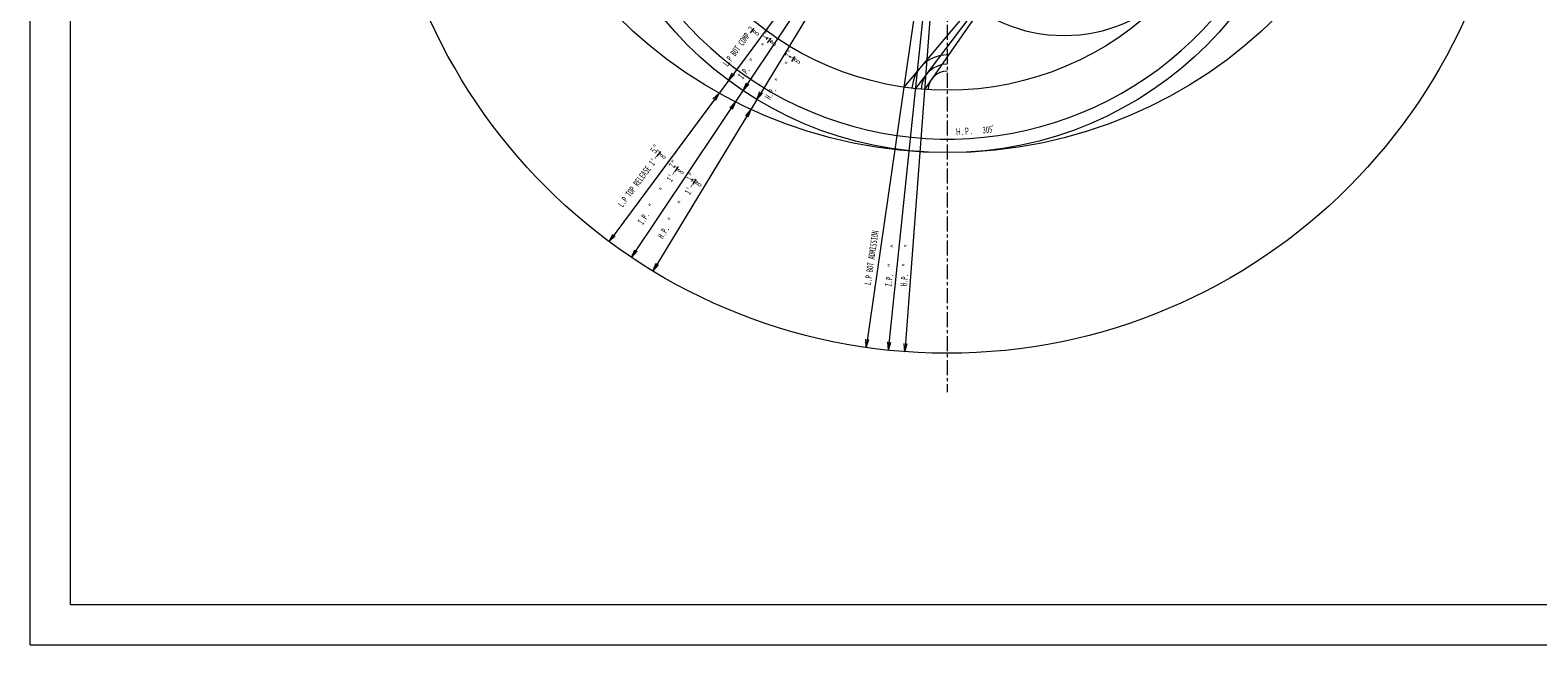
# Model space of a CAD drawing. Units: millimetres, scale not verified. Extents: x -803 to 803, y -568 to 568.
# Drawn here: x -803 to 205, y -568 to -157 of the extents above; entities that cross this region are included whole.
import ezdxf
from ezdxf.enums import TextEntityAlignment as Align

# ---------------------------------------------------------------- set-up
doc = ezdxf.new("R2010")
doc.units = ezdxf.units.MM
doc.header["$LTSCALE"] = 2
doc.linetypes.add('CHAIN1', pattern=[8, 5, -1, 1, -1])
for name, color, linetype, lineweight in [('0-0_0', 3, 'Continuous', 18), ('0-1_芯', 4, 'CHAIN1', 18), ('0-2_寸法', 2, 'Continuous', 18)]:
    doc.layers.add(name, color=color, linetype=linetype, lineweight=lineweight)
doc.styles.add('ＭＳ ゴシック', font='')
doc.styles.get('ＭＳ ゴシック').set_extended_font_data('MS Gothic')

msp = doc.modelspace()

# ---------------------------------------------------------------- linework, layer by layer
at = {"layer": '0-0_0'}
for p, q in [((-802.568, -567.675), (-802.568, 567.675)), ((-775.568, -540.675), (-775.568, 540.675)), ((-775.568, -540.675), (775.568, -540.675)), ((-802.568, -567.675), (802.582, -567.675))]:
    msp.add_line(p, q, dxfattribs=at)
for centre, radius in [((-189.682, 6.54), 379.459), ((-189.682, 73.553), 312.446), ((-189.682, 6.54), 245.433), ((-189.682, 6.54), 203.758), ((-111.667, -58.981), 101.879)]:
    msp.add_circle(centre, radius, dxfattribs=at)
for radius, end in [(23.613, 176.67824), (17.479, 177.54181), (12.794, 178.20083)]:
    msp.add_arc((-189.682, -197.218), radius, 90, end, dxfattribs=at)
at = {"layer": '0-1_芯'}
msp.add_line((-189.682, 406.488), (-189.682, -398.929), dxfattribs=at)
at = {"layer": '0-2_寸法'}
for p, q in [((-229.003, -370.876), (-150.361, 383.956)), ((-161.395, 384.943), (-217.969, -371.863)), ((-135.52, 382.114), (-243.845, -369.033)), ((-400.692, -308.839), (44.35, 356.329)), ((24.667, 360.261), (-320.904, -210.002)), ((60.556, 344.087), (-415.638, -298.251)), ((-4.494, 91.527), (-204.872, -196.651)), ((-210.797, -196.121), (-0.129, 81.286)), ((3.932, 70.03), (-218.766, -195.132)), ((-321.071, -158.836), (-318.743, -155.696)), ((-309.784, -165.461), (-307.419, -162.349)), ((-293.615, -177.9), (-291.589, -174.557)), ((-335.848, -190.623), (-333.344, -185.613)), ((-335.848, -190.623), (-331.782, -186.771)), ((-342.173, -199.154), (-415.638, -298.251)), ((-342.173, -199.154), (-346.238, -203.005)), ((-342.173, -199.154), (-344.676, -204.164)), ((-326.163, -197.446), (-323.904, -192.322)), ((-326.163, -197.446), (-322.288, -193.403)), ((-316.879, -203.361), (-314.853, -198.14)), ((-316.879, -203.361), (-313.189, -199.148)), ((-320.904, -210.002), (-386.338, -317.983)), ((-331.216, -204.998), (-335.091, -209.041)), ((-331.216, -204.998), (-333.474, -210.123)), ((-320.904, -210.002), (-324.593, -214.215)), ((-320.904, -210.002), (-322.93, -215.223)), ((-383.442, -241.217), (-381.114, -238.077)), ((-371.457, -251.488), (-369.283, -248.24)), ((-359.585, -259.965), (-357.559, -256.622)), ((-415.665, -298.289), (-413.162, -293.279)), ((-415.665, -298.289), (-411.6, -294.438)), ((-400.692, -308.839), (-398.434, -303.714)), ((-400.692, -308.839), (-396.817, -304.796)), ((-386.338, -317.983), (-384.312, -312.763)), ((-386.338, -317.983), (-382.649, -313.771)), ((-243.845, -369.033), (-244.02, -363.436)), ((-243.845, -369.033), (-242.095, -363.714)), ((-229.003, -370.876), (-229.399, -365.29)), ((-229.003, -370.876), (-227.465, -365.491)), ((-217.969, -371.863), (-218.528, -366.291)), ((-217.969, -371.863), (-216.588, -366.436))]:
    msp.add_line(p, q, dxfattribs=at)
msp.add_arc((-189.668, 6.531), 236.36, 90, 35, dxfattribs=at)

# ---------------------------------------------------------------- texts
at = {"layer": '0-2_寸法', "style": 'ＭＳ ゴシック', "width": 0.6}
for s, rotation, p in [('L.P BOT COMP ２', 53.449, (-335.496, -182.496)), ('８', 53.449, (-315.803, -162.469)), ('１”', 52.759, (-309.92, -165.284)), ('I.P.  "     " ２', 52.759, (-325.323, -190.992)), ('８', 52.759, (-304.568, -169.331)), ('７”', 58.785, (-293.768, -177.739)), ('H.P.  "     " １', 58.785, (-306.871, -204.595)), ('８', 58.785, (-288.021, -181.201)), ('Ｈ.Ｐ.   305ﾟ', 4.327, (-183.928, -228.642)), ('５”', 53.449, (-384.125, -241.126)), ('８', 53.449, (-378.174, -244.85)), ("L.P TOP RELEASE 1'－７", 53.449, (-405.55, -276.533)), ('７”', 56.215, (-371.603, -251.321)), ('８', 56.215, (-366.017, -255.037)), ('I.P.  "     "   1\'－７', 56.215, (-392.076, -288.199)), ('H.P.  "     "   1\'－８', 58.785, (-378.537, -297.563)), ('１”', 58.785, (-359.738, -259.804)), ('８', 58.785, (-353.992, -263.267)), ('L.P BOT ADMISSION', 81.794, (-239.486, -327.699)), ('I.P.  "     "', 81.504, (-225.709, -328.815)), ('H.P.  "     "', 84.447, (-215.313, -328.443))]:
    msp.add_text(s, height=4.399, rotation=rotation, dxfattribs=at).set_placement(p, align=Align.BOTTOM_LEFT)

doc.saveas('drawing.dxf')
